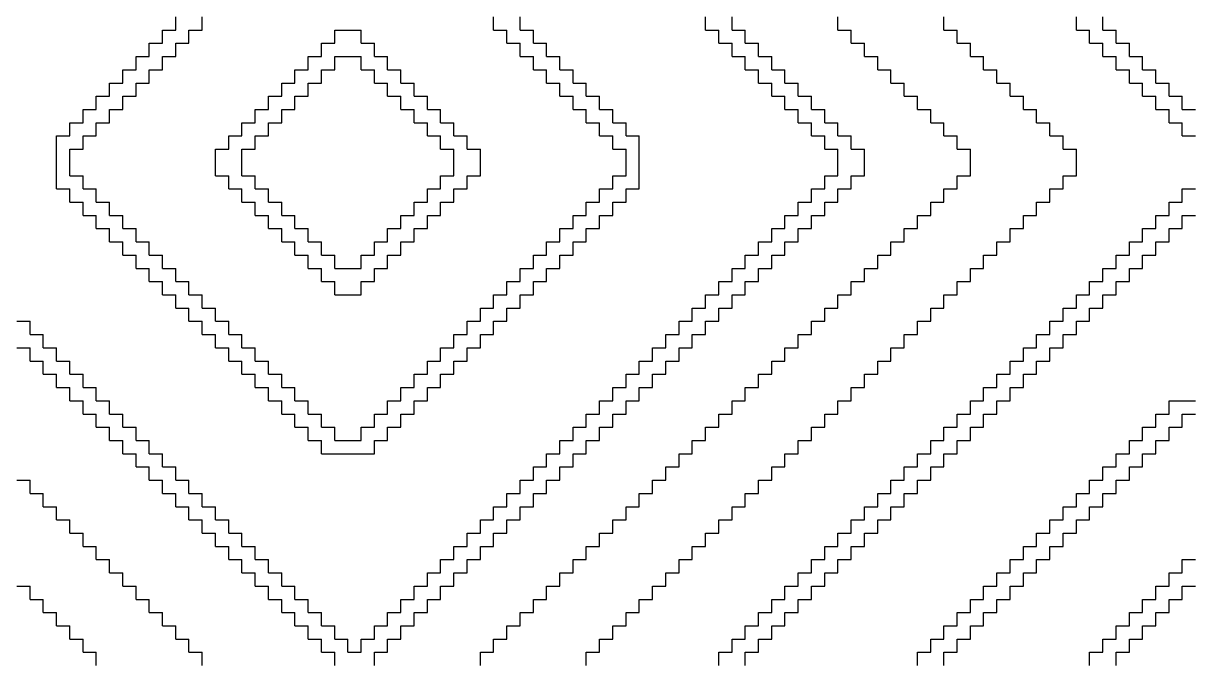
# Model space of a CAD drawing. Header units: metres. Extents: x 0 to 1800, y 0 to 1800.
# Drawn here: x 915 to 1800, y 0 to 485 of the extents above; entities that cross this region are included whole.
import ezdxf

# ---------------------------------------------------------------- set-up
doc = ezdxf.new("R2010")
doc.units = ezdxf.units.M

msp = doc.modelspace()

# ---------------------------------------------------------------- linework, layer by layer
for p, q in [((1030, 480), (1030, 490)), ((1050, 480), (1050, 490)), ((1270, 480), (1270, 490)), ((1290, 480), (1290, 490)), ((1430, 480), (1430, 490)), ((1450, 480), (1450, 490)), ((1530, 480), (1530, 490)), ((1610, 480), (1610, 490)), ((1710, 480), (1710, 490)), ((1730, 480), (1730, 490)), ((1020, 470), (1020, 480)), ((1020, 480), (1030, 480)), ((1040, 470), (1040, 480)), ((1040, 480), (1050, 480)), ((1150, 470), (1150, 480)), ((1150, 480), (1160, 480)), ((1160, 480), (1170, 480)), ((1170, 470), (1170, 480)), ((1270, 480), (1280, 480)), ((1280, 470), (1280, 480)), ((1290, 480), (1300, 480)), ((1300, 470), (1300, 480)), ((1430, 480), (1440, 480)), ((1440, 470), (1440, 480)), ((1450, 480), (1460, 480)), ((1460, 470), (1460, 480)), ((1530, 480), (1540, 480)), ((1540, 470), (1540, 480)), ((1610, 480), (1620, 480)), ((1620, 470), (1620, 480)), ((1710, 480), (1720, 480)), ((1720, 470), (1720, 480)), ((1730, 480), (1740, 480)), ((1740, 470), (1740, 480)), ((1010, 460), (1010, 470)), ((1010, 470), (1020, 470)), ((1030, 460), (1030, 470)), ((1030, 470), (1040, 470)), ((1140, 460), (1140, 470)), ((1140, 470), (1150, 470)), ((1170, 470), (1180, 470)), ((1180, 460), (1180, 470)), ((1280, 470), (1290, 470)), ((1290, 460), (1290, 470)), ((1300, 470), (1310, 470)), ((1310, 460), (1310, 470)), ((1440, 470), (1450, 470)), ((1450, 460), (1450, 470)), ((1460, 470), (1470, 470)), ((1470, 460), (1470, 470)), ((1540, 470), (1550, 470)), ((1550, 460), (1550, 470)), ((1620, 470), (1630, 470)), ((1630, 460), (1630, 470)), ((1720, 470), (1730, 470)), ((1730, 460), (1730, 470)), ((1740, 470), (1750, 470)), ((1750, 460), (1750, 470)), ((1000, 450), (1000, 460)), ((1000, 460), (1010, 460)), ((1020, 450), (1020, 460)), ((1020, 460), (1030, 460)), ((1130, 450), (1130, 460)), ((1130, 460), (1140, 460)), ((1150, 450), (1150, 460)), ((1150, 460), (1160, 460)), ((1160, 460), (1170, 460)), ((1170, 450), (1170, 460)), ((1180, 460), (1190, 460)), ((1190, 450), (1190, 460)), ((1290, 460), (1300, 460)), ((1300, 450), (1300, 460)), ((1310, 460), (1320, 460)), ((1320, 450), (1320, 460)), ((1450, 460), (1460, 460)), ((1460, 450), (1460, 460)), ((1470, 460), (1480, 460)), ((1480, 450), (1480, 460)), ((1550, 460), (1560, 460)), ((1560, 450), (1560, 460)), ((1630, 460), (1640, 460)), ((1640, 450), (1640, 460)), ((1730, 460), (1740, 460)), ((1740, 450), (1740, 460)), ((1750, 460), (1760, 460)), ((1760, 450), (1760, 460)), ((990, 440), (990, 450)), ((990, 450), (1000, 450)), ((1010, 440), (1010, 450)), ((1010, 450), (1020, 450)), ((1120, 440), (1120, 450)), ((1120, 450), (1130, 450)), ((1140, 440), (1140, 450)), ((1140, 450), (1150, 450)), ((1170, 450), (1180, 450)), ((1180, 440), (1180, 450)), ((1190, 450), (1200, 450)), ((1200, 440), (1200, 450)), ((1300, 450), (1310, 450)), ((1310, 440), (1310, 450)), ((1320, 450), (1330, 450)), ((1330, 440), (1330, 450)), ((1460, 450), (1470, 450)), ((1470, 440), (1470, 450)), ((1480, 450), (1490, 450)), ((1490, 440), (1490, 450)), ((1560, 450), (1570, 450)), ((1570, 440), (1570, 450)), ((1640, 450), (1650, 450)), ((1650, 440), (1650, 450)), ((1740, 450), (1750, 450)), ((1750, 440), (1750, 450)), ((1760, 450), (1770, 450)), ((1770, 440), (1770, 450)), ((980, 430), (980, 440)), ((980, 440), (990, 440)), ((1000, 430), (1000, 440)), ((1000, 440), (1010, 440)), ((1110, 430), (1110, 440)), ((1110, 440), (1120, 440)), ((1130, 430), (1130, 440)), ((1130, 440), (1140, 440)), ((1180, 440), (1190, 440)), ((1190, 430), (1190, 440)), ((1200, 440), (1210, 440)), ((1210, 430), (1210, 440)), ((1310, 440), (1320, 440)), ((1320, 430), (1320, 440)), ((1330, 440), (1340, 440)), ((1340, 430), (1340, 440)), ((1470, 440), (1480, 440)), ((1480, 430), (1480, 440)), ((1490, 440), (1500, 440)), ((1500, 430), (1500, 440)), ((1570, 440), (1580, 440)), ((1580, 430), (1580, 440)), ((1650, 440), (1660, 440)), ((1660, 430), (1660, 440)), ((1750, 440), (1760, 440)), ((1760, 430), (1760, 440)), ((1770, 440), (1780, 440)), ((1780, 430), (1780, 440)), ((970, 420), (970, 430)), ((970, 430), (980, 430)), ((990, 420), (990, 430)), ((990, 430), (1000, 430)), ((1100, 420), (1100, 430)), ((1100, 430), (1110, 430)), ((1120, 420), (1120, 430)), ((1120, 430), (1130, 430)), ((1190, 430), (1200, 430)), ((1200, 420), (1200, 430)), ((1210, 430), (1220, 430)), ((1220, 420), (1220, 430)), ((1320, 430), (1330, 430)), ((1330, 420), (1330, 430)), ((1340, 430), (1350, 430)), ((1350, 420), (1350, 430)), ((1480, 430), (1490, 430)), ((1490, 420), (1490, 430)), ((1500, 430), (1510, 430)), ((1510, 420), (1510, 430)), ((1580, 430), (1590, 430)), ((1590, 420), (1590, 430)), ((1660, 430), (1670, 430)), ((1670, 420), (1670, 430)), ((1760, 430), (1770, 430)), ((1770, 420), (1770, 430)), ((1780, 430), (1790, 430)), ((1790, 420), (1790, 430)), ((960, 410), (960, 420)), ((960, 420), (970, 420)), ((980, 410), (980, 420)), ((980, 420), (990, 420)), ((1090, 410), (1090, 420)), ((1090, 420), (1100, 420)), ((1110, 410), (1110, 420)), ((1110, 420), (1120, 420)), ((1200, 420), (1210, 420)), ((1210, 410), (1210, 420)), ((1220, 420), (1230, 420)), ((1230, 410), (1230, 420)), ((1330, 420), (1340, 420)), ((1340, 410), (1340, 420)), ((1350, 420), (1360, 420)), ((1360, 410), (1360, 420)), ((1490, 420), (1500, 420)), ((1500, 410), (1500, 420)), ((1510, 420), (1520, 420)), ((1520, 410), (1520, 420)), ((1590, 420), (1600, 420)), ((1600, 410), (1600, 420)), ((1670, 420), (1680, 420)), ((1680, 410), (1680, 420)), ((1770, 420), (1780, 420)), ((1780, 410), (1780, 420)), ((1790, 420), (1800, 420)), ((950, 400), (950, 410)), ((950, 410), (960, 410)), ((970, 400), (970, 410)), ((970, 410), (980, 410)), ((1080, 400), (1080, 410)), ((1080, 410), (1090, 410)), ((1100, 400), (1100, 410)), ((1100, 410), (1110, 410)), ((1210, 410), (1220, 410)), ((1220, 400), (1220, 410)), ((1230, 410), (1240, 410)), ((1240, 400), (1240, 410)), ((1340, 410), (1350, 410)), ((1350, 400), (1350, 410)), ((1360, 410), (1370, 410)), ((1370, 400), (1370, 410)), ((1500, 410), (1510, 410)), ((1510, 400), (1510, 410)), ((1520, 410), (1530, 410)), ((1530, 400), (1530, 410)), ((1600, 410), (1610, 410)), ((1610, 400), (1610, 410)), ((1680, 410), (1690, 410)), ((1690, 400), (1690, 410)), ((1780, 410), (1790, 410)), ((1790, 400), (1790, 410)), ((940, 390), (940, 400)), ((940, 400), (950, 400)), ((960, 390), (960, 400)), ((960, 400), (970, 400)), ((1070, 390), (1070, 400)), ((1070, 400), (1080, 400)), ((1090, 390), (1090, 400)), ((1090, 400), (1100, 400)), ((1220, 400), (1230, 400)), ((1230, 390), (1230, 400)), ((1240, 400), (1250, 400)), ((1250, 390), (1250, 400)), ((1350, 400), (1360, 400)), ((1360, 390), (1360, 400)), ((1370, 400), (1380, 400)), ((1380, 390), (1380, 400)), ((1510, 400), (1520, 400)), ((1520, 390), (1520, 400)), ((1530, 400), (1540, 400)), ((1540, 390), (1540, 400)), ((1610, 400), (1620, 400)), ((1620, 390), (1620, 400)), ((1690, 400), (1700, 400)), ((1700, 390), (1700, 400)), ((1790, 400), (1800, 400)), ((940, 380), (940, 390)), ((950, 380), (950, 390)), ((950, 390), (960, 390)), ((1060, 380), (1060, 390)), ((1060, 390), (1070, 390)), ((1080, 380), (1080, 390)), ((1080, 390), (1090, 390)), ((1230, 390), (1240, 390)), ((1240, 380), (1240, 390)), ((1250, 390), (1260, 390)), ((1260, 380), (1260, 390)), ((1360, 390), (1370, 390)), ((1370, 380), (1370, 390)), ((1380, 380), (1380, 390)), ((1520, 390), (1530, 390)), ((1530, 380), (1530, 390)), ((1540, 390), (1550, 390)), ((1550, 380), (1550, 390)), ((1620, 390), (1630, 390)), ((1630, 380), (1630, 390)), ((1700, 390), (1710, 390)), ((1710, 380), (1710, 390)), ((940, 370), (940, 380)), ((950, 370), (950, 380)), ((1060, 370), (1060, 380)), ((1080, 370), (1080, 380)), ((1240, 370), (1240, 380)), ((1260, 370), (1260, 380)), ((1370, 370), (1370, 380)), ((1380, 370), (1380, 380)), ((1530, 370), (1530, 380)), ((1550, 370), (1550, 380)), ((1630, 370), (1630, 380)), ((1710, 370), (1710, 380)), ((940, 360), (940, 370)), ((950, 370), (960, 370)), ((960, 360), (960, 370)), ((1060, 370), (1070, 370)), ((1070, 360), (1070, 370)), ((1080, 370), (1090, 370)), ((1090, 360), (1090, 370)), ((1230, 360), (1230, 370)), ((1230, 370), (1240, 370)), ((1250, 360), (1250, 370)), ((1250, 370), (1260, 370)), ((1360, 360), (1360, 370)), ((1360, 370), (1370, 370)), ((1380, 360), (1380, 370)), ((1520, 360), (1520, 370)), ((1520, 370), (1530, 370)), ((1540, 360), (1540, 370)), ((1540, 370), (1550, 370)), ((1620, 360), (1620, 370)), ((1620, 370), (1630, 370)), ((1700, 360), (1700, 370)), ((1700, 370), (1710, 370)), ((940, 360), (950, 360)), ((950, 350), (950, 360)), ((960, 360), (970, 360)), ((970, 350), (970, 360)), ((1070, 360), (1080, 360)), ((1080, 350), (1080, 360)), ((1090, 360), (1100, 360)), ((1100, 350), (1100, 360)), ((1220, 350), (1220, 360)), ((1220, 360), (1230, 360)), ((1240, 350), (1240, 360)), ((1240, 360), (1250, 360)), ((1350, 350), (1350, 360)), ((1350, 360), (1360, 360)), ((1370, 350), (1370, 360)), ((1370, 360), (1380, 360)), ((1510, 350), (1510, 360)), ((1510, 360), (1520, 360)), ((1530, 350), (1530, 360)), ((1530, 360), (1540, 360)), ((1610, 350), (1610, 360)), ((1610, 360), (1620, 360)), ((1690, 350), (1690, 360)), ((1690, 360), (1700, 360)), ((1790, 350), (1790, 360)), ((1790, 360), (1800, 360)), ((950, 350), (960, 350)), ((960, 340), (960, 350)), ((970, 350), (980, 350)), ((980, 340), (980, 350)), ((1080, 350), (1090, 350)), ((1090, 340), (1090, 350)), ((1100, 350), (1110, 350)), ((1110, 340), (1110, 350)), ((1210, 340), (1210, 350)), ((1210, 350), (1220, 350)), ((1230, 340), (1230, 350)), ((1230, 350), (1240, 350)), ((1340, 340), (1340, 350)), ((1340, 350), (1350, 350)), ((1360, 340), (1360, 350)), ((1360, 350), (1370, 350)), ((1500, 340), (1500, 350)), ((1500, 350), (1510, 350)), ((1520, 340), (1520, 350)), ((1520, 350), (1530, 350)), ((1600, 340), (1600, 350)), ((1600, 350), (1610, 350)), ((1680, 340), (1680, 350)), ((1680, 350), (1690, 350)), ((1780, 340), (1780, 350)), ((1780, 350), (1790, 350)), ((960, 340), (970, 340)), ((970, 330), (970, 340)), ((980, 340), (990, 340)), ((990, 330), (990, 340)), ((1090, 340), (1100, 340)), ((1100, 330), (1100, 340)), ((1110, 340), (1120, 340)), ((1120, 330), (1120, 340)), ((1200, 330), (1200, 340)), ((1200, 340), (1210, 340)), ((1220, 330), (1220, 340)), ((1220, 340), (1230, 340)), ((1330, 330), (1330, 340)), ((1330, 340), (1340, 340)), ((1350, 330), (1350, 340)), ((1350, 340), (1360, 340)), ((1490, 330), (1490, 340)), ((1490, 340), (1500, 340)), ((1510, 330), (1510, 340)), ((1510, 340), (1520, 340)), ((1590, 330), (1590, 340)), ((1590, 340), (1600, 340)), ((1670, 330), (1670, 340)), ((1670, 340), (1680, 340)), ((1770, 330), (1770, 340)), ((1770, 340), (1780, 340)), ((1790, 330), (1790, 340)), ((1790, 340), (1800, 340)), ((970, 330), (980, 330)), ((980, 320), (980, 330)), ((990, 330), (1000, 330)), ((1000, 320), (1000, 330)), ((1100, 330), (1110, 330)), ((1110, 320), (1110, 330)), ((1120, 330), (1130, 330)), ((1130, 320), (1130, 330)), ((1190, 320), (1190, 330)), ((1190, 330), (1200, 330)), ((1210, 320), (1210, 330)), ((1210, 330), (1220, 330)), ((1320, 320), (1320, 330)), ((1320, 330), (1330, 330)), ((1340, 320), (1340, 330)), ((1340, 330), (1350, 330)), ((1480, 320), (1480, 330)), ((1480, 330), (1490, 330)), ((1500, 320), (1500, 330)), ((1500, 330), (1510, 330)), ((1580, 320), (1580, 330)), ((1580, 330), (1590, 330)), ((1660, 320), (1660, 330)), ((1660, 330), (1670, 330)), ((1760, 320), (1760, 330)), ((1760, 330), (1770, 330)), ((1780, 320), (1780, 330)), ((1780, 330), (1790, 330)), ((980, 320), (990, 320)), ((990, 310), (990, 320)), ((1000, 320), (1010, 320)), ((1010, 310), (1010, 320)), ((1110, 320), (1120, 320)), ((1120, 310), (1120, 320)), ((1130, 320), (1140, 320)), ((1140, 310), (1140, 320)), ((1180, 310), (1180, 320)), ((1180, 320), (1190, 320)), ((1200, 310), (1200, 320)), ((1200, 320), (1210, 320)), ((1310, 310), (1310, 320)), ((1310, 320), (1320, 320)), ((1330, 310), (1330, 320)), ((1330, 320), (1340, 320)), ((1470, 310), (1470, 320)), ((1470, 320), (1480, 320)), ((1490, 310), (1490, 320)), ((1490, 320), (1500, 320)), ((1570, 310), (1570, 320)), ((1570, 320), (1580, 320)), ((1650, 310), (1650, 320)), ((1650, 320), (1660, 320)), ((1750, 310), (1750, 320)), ((1750, 320), (1760, 320)), ((1770, 310), (1770, 320)), ((1770, 320), (1780, 320)), ((990, 310), (1000, 310)), ((1000, 300), (1000, 310)), ((1010, 310), (1020, 310)), ((1020, 300), (1020, 310)), ((1120, 310), (1130, 310)), ((1130, 300), (1130, 310)), ((1140, 310), (1150, 310)), ((1150, 300), (1150, 310)), ((1170, 300), (1170, 310)), ((1170, 310), (1180, 310)), ((1190, 300), (1190, 310)), ((1190, 310), (1200, 310)), ((1300, 300), (1300, 310)), ((1300, 310), (1310, 310)), ((1320, 300), (1320, 310)), ((1320, 310), (1330, 310)), ((1460, 300), (1460, 310)), ((1460, 310), (1470, 310)), ((1480, 300), (1480, 310)), ((1480, 310), (1490, 310)), ((1560, 300), (1560, 310)), ((1560, 310), (1570, 310)), ((1640, 300), (1640, 310)), ((1640, 310), (1650, 310)), ((1740, 300), (1740, 310)), ((1740, 310), (1750, 310)), ((1760, 300), (1760, 310)), ((1760, 310), (1770, 310)), ((1000, 300), (1010, 300)), ((1010, 290), (1010, 300)), ((1020, 300), (1030, 300)), ((1030, 290), (1030, 300)), ((1130, 300), (1140, 300)), ((1140, 290), (1140, 300)), ((1150, 300), (1160, 300)), ((1160, 300), (1170, 300)), ((1180, 290), (1180, 300)), ((1180, 300), (1190, 300)), ((1290, 290), (1290, 300)), ((1290, 300), (1300, 300)), ((1310, 290), (1310, 300)), ((1310, 300), (1320, 300)), ((1450, 290), (1450, 300)), ((1450, 300), (1460, 300)), ((1470, 290), (1470, 300)), ((1470, 300), (1480, 300)), ((1550, 290), (1550, 300)), ((1550, 300), (1560, 300)), ((1630, 290), (1630, 300)), ((1630, 300), (1640, 300)), ((1730, 290), (1730, 300)), ((1730, 300), (1740, 300)), ((1750, 290), (1750, 300)), ((1750, 300), (1760, 300)), ((1010, 290), (1020, 290)), ((1020, 280), (1020, 290)), ((1030, 290), (1040, 290)), ((1040, 280), (1040, 290)), ((1140, 290), (1150, 290)), ((1150, 280), (1150, 290)), ((1170, 280), (1170, 290)), ((1170, 290), (1180, 290)), ((1280, 280), (1280, 290)), ((1280, 290), (1290, 290)), ((1300, 280), (1300, 290)), ((1300, 290), (1310, 290)), ((1440, 280), (1440, 290)), ((1440, 290), (1450, 290)), ((1460, 280), (1460, 290)), ((1460, 290), (1470, 290)), ((1540, 280), (1540, 290)), ((1540, 290), (1550, 290)), ((1620, 280), (1620, 290)), ((1620, 290), (1630, 290)), ((1720, 280), (1720, 290)), ((1720, 290), (1730, 290)), ((1740, 280), (1740, 290)), ((1740, 290), (1750, 290)), ((1020, 280), (1030, 280)), ((1030, 270), (1030, 280)), ((1040, 280), (1050, 280)), ((1050, 270), (1050, 280)), ((1150, 280), (1160, 280)), ((1160, 280), (1170, 280)), ((1270, 270), (1270, 280)), ((1270, 280), (1280, 280)), ((1290, 270), (1290, 280)), ((1290, 280), (1300, 280)), ((1430, 270), (1430, 280)), ((1430, 280), (1440, 280)), ((1450, 270), (1450, 280)), ((1450, 280), (1460, 280)), ((1530, 270), (1530, 280)), ((1530, 280), (1540, 280)), ((1610, 270), (1610, 280)), ((1610, 280), (1620, 280)), ((1710, 270), (1710, 280)), ((1710, 280), (1720, 280)), ((1730, 270), (1730, 280)), ((1730, 280), (1740, 280)), ((1030, 270), (1040, 270)), ((1040, 260), (1040, 270)), ((1050, 270), (1060, 270)), ((1060, 260), (1060, 270)), ((1260, 260), (1260, 270)), ((1260, 270), (1270, 270)), ((1280, 260), (1280, 270)), ((1280, 270), (1290, 270)), ((1420, 260), (1420, 270)), ((1420, 270), (1430, 270)), ((1440, 260), (1440, 270)), ((1440, 270), (1450, 270)), ((1520, 260), (1520, 270)), ((1520, 270), (1530, 270)), ((1600, 260), (1600, 270)), ((1600, 270), (1610, 270)), ((1700, 260), (1700, 270)), ((1700, 270), (1710, 270)), ((1720, 260), (1720, 270)), ((1720, 270), (1730, 270)), ((910, 260), (920, 260)), ((920, 250), (920, 260)), ((1040, 260), (1050, 260)), ((1050, 250), (1050, 260)), ((1060, 260), (1070, 260)), ((1070, 250), (1070, 260)), ((1250, 250), (1250, 260)), ((1250, 260), (1260, 260)), ((1270, 250), (1270, 260)), ((1270, 260), (1280, 260)), ((1410, 250), (1410, 260)), ((1410, 260), (1420, 260)), ((1430, 250), (1430, 260)), ((1430, 260), (1440, 260)), ((1510, 250), (1510, 260)), ((1510, 260), (1520, 260)), ((1590, 250), (1590, 260)), ((1590, 260), (1600, 260)), ((1690, 250), (1690, 260)), ((1690, 260), (1700, 260)), ((1710, 250), (1710, 260)), ((1710, 260), (1720, 260)), ((920, 250), (930, 250)), ((930, 240), (930, 250)), ((1050, 250), (1060, 250)), ((1060, 240), (1060, 250)), ((1070, 250), (1080, 250)), ((1080, 240), (1080, 250)), ((1240, 240), (1240, 250)), ((1240, 250), (1250, 250)), ((1260, 240), (1260, 250)), ((1260, 250), (1270, 250)), ((1400, 240), (1400, 250)), ((1400, 250), (1410, 250)), ((1420, 240), (1420, 250)), ((1420, 250), (1430, 250)), ((1500, 240), (1500, 250)), ((1500, 250), (1510, 250)), ((1580, 240), (1580, 250)), ((1580, 250), (1590, 250)), ((1680, 240), (1680, 250)), ((1680, 250), (1690, 250)), ((1700, 240), (1700, 250)), ((1700, 250), (1710, 250)), ((910, 240), (920, 240)), ((920, 230), (920, 240)), ((930, 240), (940, 240)), ((940, 230), (940, 240)), ((1060, 240), (1070, 240)), ((1070, 230), (1070, 240)), ((1080, 240), (1090, 240)), ((1090, 230), (1090, 240)), ((1230, 230), (1230, 240)), ((1230, 240), (1240, 240)), ((1250, 230), (1250, 240)), ((1250, 240), (1260, 240)), ((1390, 230), (1390, 240)), ((1390, 240), (1400, 240)), ((1410, 230), (1410, 240)), ((1410, 240), (1420, 240)), ((1490, 230), (1490, 240)), ((1490, 240), (1500, 240)), ((1570, 230), (1570, 240)), ((1570, 240), (1580, 240)), ((1670, 230), (1670, 240)), ((1670, 240), (1680, 240)), ((1690, 230), (1690, 240)), ((1690, 240), (1700, 240)), ((920, 230), (930, 230)), ((930, 220), (930, 230)), ((940, 230), (950, 230)), ((950, 220), (950, 230)), ((1070, 230), (1080, 230)), ((1080, 220), (1080, 230)), ((1090, 230), (1100, 230)), ((1100, 220), (1100, 230)), ((1220, 220), (1220, 230)), ((1220, 230), (1230, 230)), ((1240, 220), (1240, 230)), ((1240, 230), (1250, 230)), ((1380, 220), (1380, 230)), ((1380, 230), (1390, 230)), ((1400, 220), (1400, 230)), ((1400, 230), (1410, 230)), ((1480, 220), (1480, 230)), ((1480, 230), (1490, 230)), ((1560, 220), (1560, 230)), ((1560, 230), (1570, 230)), ((1660, 220), (1660, 230)), ((1660, 230), (1670, 230)), ((1680, 220), (1680, 230)), ((1680, 230), (1690, 230)), ((930, 220), (940, 220)), ((940, 210), (940, 220)), ((950, 220), (960, 220)), ((960, 210), (960, 220)), ((1080, 220), (1090, 220)), ((1090, 210), (1090, 220)), ((1100, 220), (1110, 220)), ((1110, 210), (1110, 220)), ((1210, 210), (1210, 220)), ((1210, 220), (1220, 220)), ((1230, 210), (1230, 220)), ((1230, 220), (1240, 220)), ((1370, 210), (1370, 220)), ((1370, 220), (1380, 220)), ((1390, 210), (1390, 220)), ((1390, 220), (1400, 220)), ((1470, 210), (1470, 220)), ((1470, 220), (1480, 220)), ((1550, 210), (1550, 220)), ((1550, 220), (1560, 220)), ((1650, 210), (1650, 220)), ((1650, 220), (1660, 220)), ((1670, 210), (1670, 220)), ((1670, 220), (1680, 220)), ((940, 210), (950, 210)), ((950, 200), (950, 210)), ((960, 210), (970, 210)), ((970, 200), (970, 210)), ((1090, 210), (1100, 210)), ((1100, 200), (1100, 210)), ((1110, 210), (1120, 210)), ((1120, 200), (1120, 210)), ((1200, 200), (1200, 210)), ((1200, 210), (1210, 210)), ((1220, 200), (1220, 210)), ((1220, 210), (1230, 210)), ((1360, 200), (1360, 210)), ((1360, 210), (1370, 210)), ((1380, 200), (1380, 210)), ((1380, 210), (1390, 210)), ((1460, 200), (1460, 210)), ((1460, 210), (1470, 210)), ((1540, 200), (1540, 210)), ((1540, 210), (1550, 210)), ((1640, 200), (1640, 210)), ((1640, 210), (1650, 210)), ((1660, 200), (1660, 210)), ((1660, 210), (1670, 210)), ((950, 200), (960, 200)), ((960, 190), (960, 200)), ((970, 200), (980, 200)), ((980, 190), (980, 200)), ((1100, 200), (1110, 200)), ((1110, 190), (1110, 200)), ((1120, 200), (1130, 200)), ((1130, 190), (1130, 200)), ((1190, 190), (1190, 200)), ((1190, 200), (1200, 200)), ((1210, 190), (1210, 200)), ((1210, 200), (1220, 200)), ((1350, 190), (1350, 200)), ((1350, 200), (1360, 200)), ((1370, 190), (1370, 200)), ((1370, 200), (1380, 200)), ((1450, 190), (1450, 200)), ((1450, 200), (1460, 200)), ((1530, 190), (1530, 200)), ((1530, 200), (1540, 200)), ((1630, 190), (1630, 200)), ((1630, 200), (1640, 200)), ((1650, 190), (1650, 200)), ((1650, 200), (1660, 200)), ((1780, 190), (1780, 200)), ((1780, 200), (1790, 200)), ((1790, 200), (1800, 200)), ((960, 190), (970, 190)), ((970, 180), (970, 190)), ((980, 190), (990, 190)), ((990, 180), (990, 190)), ((1110, 190), (1120, 190)), ((1120, 180), (1120, 190)), ((1130, 190), (1140, 190)), ((1140, 180), (1140, 190)), ((1180, 180), (1180, 190)), ((1180, 190), (1190, 190)), ((1200, 180), (1200, 190)), ((1200, 190), (1210, 190)), ((1340, 180), (1340, 190)), ((1340, 190), (1350, 190)), ((1360, 180), (1360, 190)), ((1360, 190), (1370, 190)), ((1440, 180), (1440, 190)), ((1440, 190), (1450, 190)), ((1520, 180), (1520, 190)), ((1520, 190), (1530, 190)), ((1620, 180), (1620, 190)), ((1620, 190), (1630, 190)), ((1640, 180), (1640, 190)), ((1640, 190), (1650, 190)), ((1770, 180), (1770, 190)), ((1770, 190), (1780, 190)), ((1790, 180), (1790, 190)), ((1790, 190), (1800, 190)), ((970, 180), (980, 180)), ((980, 170), (980, 180)), ((990, 180), (1000, 180)), ((1000, 170), (1000, 180)), ((1120, 180), (1130, 180)), ((1130, 170), (1130, 180)), ((1140, 180), (1150, 180)), ((1150, 170), (1150, 180)), ((1170, 170), (1170, 180)), ((1170, 180), (1180, 180)), ((1190, 170), (1190, 180)), ((1190, 180), (1200, 180)), ((1330, 170), (1330, 180)), ((1330, 180), (1340, 180)), ((1350, 170), (1350, 180)), ((1350, 180), (1360, 180)), ((1430, 170), (1430, 180)), ((1430, 180), (1440, 180)), ((1510, 170), (1510, 180)), ((1510, 180), (1520, 180)), ((1610, 170), (1610, 180)), ((1610, 180), (1620, 180)), ((1630, 170), (1630, 180)), ((1630, 180), (1640, 180)), ((1760, 170), (1760, 180)), ((1760, 180), (1770, 180)), ((1780, 170), (1780, 180)), ((1780, 180), (1790, 180)), ((980, 170), (990, 170)), ((990, 160), (990, 170)), ((1000, 170), (1010, 170)), ((1010, 160), (1010, 170)), ((1130, 170), (1140, 170)), ((1140, 160), (1140, 170)), ((1150, 170), (1160, 170)), ((1160, 170), (1170, 170)), ((1180, 160), (1180, 170)), ((1180, 170), (1190, 170)), ((1320, 160), (1320, 170)), ((1320, 170), (1330, 170)), ((1340, 160), (1340, 170)), ((1340, 170), (1350, 170)), ((1420, 160), (1420, 170)), ((1420, 170), (1430, 170)), ((1500, 160), (1500, 170)), ((1500, 170), (1510, 170)), ((1600, 160), (1600, 170)), ((1600, 170), (1610, 170)), ((1620, 160), (1620, 170)), ((1620, 170), (1630, 170)), ((1750, 160), (1750, 170)), ((1750, 170), (1760, 170)), ((1770, 160), (1770, 170)), ((1770, 170), (1780, 170)), ((990, 160), (1000, 160)), ((1000, 150), (1000, 160)), ((1010, 160), (1020, 160)), ((1020, 150), (1020, 160)), ((1140, 160), (1150, 160)), ((1150, 160), (1160, 160)), ((1160, 160), (1170, 160)), ((1170, 160), (1180, 160)), ((1310, 150), (1310, 160)), ((1310, 160), (1320, 160)), ((1330, 150), (1330, 160)), ((1330, 160), (1340, 160)), ((1410, 150), (1410, 160)), ((1410, 160), (1420, 160)), ((1490, 150), (1490, 160)), ((1490, 160), (1500, 160)), ((1590, 150), (1590, 160)), ((1590, 160), (1600, 160)), ((1610, 150), (1610, 160)), ((1610, 160), (1620, 160)), ((1740, 150), (1740, 160)), ((1740, 160), (1750, 160)), ((1760, 150), (1760, 160)), ((1760, 160), (1770, 160)), ((1000, 150), (1010, 150)), ((1010, 140), (1010, 150)), ((1020, 150), (1030, 150)), ((1030, 140), (1030, 150)), ((1300, 140), (1300, 150)), ((1300, 150), (1310, 150)), ((1320, 140), (1320, 150)), ((1320, 150), (1330, 150)), ((1400, 140), (1400, 150)), ((1400, 150), (1410, 150)), ((1480, 140), (1480, 150)), ((1480, 150), (1490, 150)), ((1580, 140), (1580, 150)), ((1580, 150), (1590, 150)), ((1600, 140), (1600, 150)), ((1600, 150), (1610, 150)), ((1730, 140), (1730, 150)), ((1730, 150), (1740, 150)), ((1750, 140), (1750, 150)), ((1750, 150), (1760, 150)), ((910, 140), (920, 140)), ((920, 130), (920, 140)), ((1010, 140), (1020, 140)), ((1020, 130), (1020, 140)), ((1030, 140), (1040, 140)), ((1040, 130), (1040, 140)), ((1290, 130), (1290, 140)), ((1290, 140), (1300, 140)), ((1310, 130), (1310, 140)), ((1310, 140), (1320, 140)), ((1390, 130), (1390, 140)), ((1390, 140), (1400, 140)), ((1470, 130), (1470, 140)), ((1470, 140), (1480, 140)), ((1570, 130), (1570, 140)), ((1570, 140), (1580, 140)), ((1590, 130), (1590, 140)), ((1590, 140), (1600, 140)), ((1720, 130), (1720, 140)), ((1720, 140), (1730, 140)), ((1740, 130), (1740, 140)), ((1740, 140), (1750, 140)), ((920, 130), (930, 130)), ((930, 120), (930, 130)), ((1020, 130), (1030, 130)), ((1030, 120), (1030, 130)), ((1040, 130), (1050, 130)), ((1050, 120), (1050, 130)), ((1280, 120), (1280, 130)), ((1280, 130), (1290, 130)), ((1300, 120), (1300, 130)), ((1300, 130), (1310, 130)), ((1380, 120), (1380, 130)), ((1380, 130), (1390, 130)), ((1460, 120), (1460, 130)), ((1460, 130), (1470, 130)), ((1560, 120), (1560, 130)), ((1560, 130), (1570, 130)), ((1580, 120), (1580, 130)), ((1580, 130), (1590, 130)), ((1710, 120), (1710, 130)), ((1710, 130), (1720, 130)), ((1730, 120), (1730, 130)), ((1730, 130), (1740, 130)), ((930, 120), (940, 120)), ((940, 110), (940, 120)), ((1030, 120), (1040, 120)), ((1040, 110), (1040, 120)), ((1050, 120), (1060, 120)), ((1060, 110), (1060, 120)), ((1270, 110), (1270, 120)), ((1270, 120), (1280, 120)), ((1290, 110), (1290, 120)), ((1290, 120), (1300, 120)), ((1370, 110), (1370, 120)), ((1370, 120), (1380, 120)), ((1450, 110), (1450, 120)), ((1450, 120), (1460, 120)), ((1550, 110), (1550, 120)), ((1550, 120), (1560, 120)), ((1570, 110), (1570, 120)), ((1570, 120), (1580, 120)), ((1700, 110), (1700, 120)), ((1700, 120), (1710, 120)), ((1720, 110), (1720, 120)), ((1720, 120), (1730, 120)), ((940, 110), (950, 110)), ((950, 100), (950, 110)), ((1040, 110), (1050, 110)), ((1050, 100), (1050, 110)), ((1060, 110), (1070, 110)), ((1070, 100), (1070, 110)), ((1260, 100), (1260, 110)), ((1260, 110), (1270, 110)), ((1280, 100), (1280, 110)), ((1280, 110), (1290, 110)), ((1360, 100), (1360, 110)), ((1360, 110), (1370, 110)), ((1440, 100), (1440, 110)), ((1440, 110), (1450, 110)), ((1540, 100), (1540, 110)), ((1540, 110), (1550, 110)), ((1560, 100), (1560, 110)), ((1560, 110), (1570, 110)), ((1690, 100), (1690, 110)), ((1690, 110), (1700, 110)), ((1710, 100), (1710, 110)), ((1710, 110), (1720, 110)), ((950, 100), (960, 100)), ((960, 90), (960, 100)), ((1050, 100), (1060, 100)), ((1060, 90), (1060, 100)), ((1070, 100), (1080, 100)), ((1080, 90), (1080, 100)), ((1250, 90), (1250, 100)), ((1250, 100), (1260, 100)), ((1270, 90), (1270, 100)), ((1270, 100), (1280, 100)), ((1350, 90), (1350, 100)), ((1350, 100), (1360, 100)), ((1430, 90), (1430, 100)), ((1430, 100), (1440, 100)), ((1530, 90), (1530, 100)), ((1530, 100), (1540, 100)), ((1550, 90), (1550, 100)), ((1550, 100), (1560, 100)), ((1680, 90), (1680, 100)), ((1680, 100), (1690, 100)), ((1700, 90), (1700, 100)), ((1700, 100), (1710, 100)), ((960, 90), (970, 90)), ((970, 80), (970, 90)), ((1060, 90), (1070, 90)), ((1070, 80), (1070, 90)), ((1080, 90), (1090, 90)), ((1090, 80), (1090, 90)), ((1240, 80), (1240, 90)), ((1240, 90), (1250, 90)), ((1260, 80), (1260, 90)), ((1260, 90), (1270, 90)), ((1340, 80), (1340, 90)), ((1340, 90), (1350, 90)), ((1420, 80), (1420, 90)), ((1420, 90), (1430, 90)), ((1520, 80), (1520, 90)), ((1520, 90), (1530, 90)), ((1540, 80), (1540, 90)), ((1540, 90), (1550, 90)), ((1670, 80), (1670, 90)), ((1670, 90), (1680, 90)), ((1690, 80), (1690, 90)), ((1690, 90), (1700, 90)), ((970, 80), (980, 80)), ((980, 70), (980, 80)), ((1070, 80), (1080, 80)), ((1080, 70), (1080, 80)), ((1090, 80), (1100, 80)), ((1100, 70), (1100, 80)), ((1230, 70), (1230, 80)), ((1230, 80), (1240, 80)), ((1250, 70), (1250, 80)), ((1250, 80), (1260, 80)), ((1330, 70), (1330, 80)), ((1330, 80), (1340, 80)), ((1410, 70), (1410, 80)), ((1410, 80), (1420, 80)), ((1510, 70), (1510, 80)), ((1510, 80), (1520, 80)), ((1530, 70), (1530, 80)), ((1530, 80), (1540, 80)), ((1660, 70), (1660, 80)), ((1660, 80), (1670, 80)), ((1680, 70), (1680, 80)), ((1680, 80), (1690, 80)), ((1790, 70), (1790, 80)), ((1790, 80), (1800, 80)), ((980, 70), (990, 70)), ((990, 60), (990, 70)), ((1080, 70), (1090, 70)), ((1090, 60), (1090, 70)), ((1100, 70), (1110, 70)), ((1110, 60), (1110, 70)), ((1220, 60), (1220, 70)), ((1220, 70), (1230, 70)), ((1240, 60), (1240, 70)), ((1240, 70), (1250, 70)), ((1320, 60), (1320, 70)), ((1320, 70), (1330, 70)), ((1400, 60), (1400, 70)), ((1400, 70), (1410, 70)), ((1500, 60), (1500, 70)), ((1500, 70), (1510, 70)), ((1520, 60), (1520, 70)), ((1520, 70), (1530, 70)), ((1650, 60), (1650, 70)), ((1650, 70), (1660, 70)), ((1670, 60), (1670, 70)), ((1670, 70), (1680, 70)), ((1780, 60), (1780, 70)), ((1780, 70), (1790, 70)), ((910, 60), (920, 60)), ((920, 50), (920, 60)), ((990, 60), (1000, 60)), ((1000, 50), (1000, 60)), ((1090, 60), (1100, 60)), ((1100, 50), (1100, 60)), ((1110, 60), (1120, 60)), ((1120, 50), (1120, 60)), ((1210, 50), (1210, 60)), ((1210, 60), (1220, 60)), ((1230, 50), (1230, 60)), ((1230, 60), (1240, 60)), ((1310, 50), (1310, 60)), ((1310, 60), (1320, 60)), ((1390, 50), (1390, 60)), ((1390, 60), (1400, 60)), ((1490, 50), (1490, 60)), ((1490, 60), (1500, 60)), ((1510, 50), (1510, 60)), ((1510, 60), (1520, 60)), ((1640, 50), (1640, 60)), ((1640, 60), (1650, 60)), ((1660, 50), (1660, 60)), ((1660, 60), (1670, 60)), ((1770, 50), (1770, 60)), ((1770, 60), (1780, 60)), ((1790, 50), (1790, 60)), ((1790, 60), (1800, 60)), ((920, 50), (930, 50)), ((930, 40), (930, 50)), ((1000, 50), (1010, 50)), ((1010, 40), (1010, 50)), ((1100, 50), (1110, 50)), ((1110, 40), (1110, 50)), ((1120, 50), (1130, 50)), ((1130, 40), (1130, 50)), ((1200, 40), (1200, 50)), ((1200, 50), (1210, 50)), ((1220, 40), (1220, 50)), ((1220, 50), (1230, 50)), ((1300, 40), (1300, 50)), ((1300, 50), (1310, 50)), ((1380, 40), (1380, 50)), ((1380, 50), (1390, 50)), ((1480, 40), (1480, 50)), ((1480, 50), (1490, 50)), ((1500, 40), (1500, 50)), ((1500, 50), (1510, 50)), ((1630, 40), (1630, 50)), ((1630, 50), (1640, 50)), ((1650, 40), (1650, 50)), ((1650, 50), (1660, 50)), ((1760, 40), (1760, 50)), ((1760, 50), (1770, 50)), ((1780, 40), (1780, 50)), ((1780, 50), (1790, 50)), ((930, 40), (940, 40)), ((940, 30), (940, 40)), ((1010, 40), (1020, 40)), ((1020, 30), (1020, 40)), ((1110, 40), (1120, 40)), ((1120, 30), (1120, 40)), ((1130, 40), (1140, 40)), ((1140, 30), (1140, 40)), ((1190, 30), (1190, 40)), ((1190, 40), (1200, 40)), ((1210, 30), (1210, 40)), ((1210, 40), (1220, 40)), ((1290, 30), (1290, 40)), ((1290, 40), (1300, 40)), ((1370, 30), (1370, 40)), ((1370, 40), (1380, 40)), ((1470, 30), (1470, 40)), ((1470, 40), (1480, 40)), ((1490, 30), (1490, 40)), ((1490, 40), (1500, 40)), ((1620, 30), (1620, 40)), ((1620, 40), (1630, 40)), ((1640, 30), (1640, 40)), ((1640, 40), (1650, 40)), ((1750, 30), (1750, 40)), ((1750, 40), (1760, 40)), ((1770, 30), (1770, 40)), ((1770, 40), (1780, 40)), ((940, 30), (950, 30)), ((950, 20), (950, 30)), ((1020, 30), (1030, 30)), ((1030, 20), (1030, 30)), ((1120, 30), (1130, 30)), ((1130, 20), (1130, 30)), ((1140, 30), (1150, 30)), ((1150, 20), (1150, 30)), ((1180, 20), (1180, 30)), ((1180, 30), (1190, 30)), ((1200, 20), (1200, 30)), ((1200, 30), (1210, 30)), ((1280, 20), (1280, 30)), ((1280, 30), (1290, 30)), ((1360, 20), (1360, 30)), ((1360, 30), (1370, 30)), ((1460, 20), (1460, 30)), ((1460, 30), (1470, 30)), ((1480, 20), (1480, 30)), ((1480, 30), (1490, 30)), ((1610, 20), (1610, 30)), ((1610, 30), (1620, 30)), ((1630, 20), (1630, 30)), ((1630, 30), (1640, 30)), ((1740, 20), (1740, 30)), ((1740, 30), (1750, 30)), ((1760, 20), (1760, 30)), ((1760, 30), (1770, 30)), ((950, 20), (960, 20)), ((960, 10), (960, 20)), ((1030, 20), (1040, 20)), ((1040, 10), (1040, 20)), ((1130, 20), (1140, 20)), ((1140, 10), (1140, 20)), ((1150, 20), (1160, 20)), ((1160, 10), (1160, 20)), ((1170, 10), (1170, 20)), ((1170, 20), (1180, 20)), ((1190, 10), (1190, 20)), ((1190, 20), (1200, 20)), ((1270, 10), (1270, 20)), ((1270, 20), (1280, 20)), ((1350, 10), (1350, 20)), ((1350, 20), (1360, 20)), ((1450, 10), (1450, 20)), ((1450, 20), (1460, 20)), ((1470, 10), (1470, 20)), ((1470, 20), (1480, 20)), ((1600, 10), (1600, 20)), ((1600, 20), (1610, 20)), ((1620, 10), (1620, 20)), ((1620, 20), (1630, 20)), ((1730, 10), (1730, 20)), ((1730, 20), (1740, 20)), ((1750, 10), (1750, 20)), ((1750, 20), (1760, 20)), ((960, 10), (970, 10)), ((970, 0), (970, 10)), ((1040, 10), (1050, 10)), ((1050, 0), (1050, 10)), ((1140, 10), (1150, 10)), ((1150, 0), (1150, 10)), ((1160, 10), (1170, 10)), ((1180, 0), (1180, 10)), ((1180, 10), (1190, 10)), ((1260, 0), (1260, 10)), ((1260, 10), (1270, 10)), ((1340, 0), (1340, 10)), ((1340, 10), (1350, 10)), ((1440, 0), (1440, 10)), ((1440, 10), (1450, 10)), ((1460, 0), (1460, 10)), ((1460, 10), (1470, 10)), ((1590, 0), (1590, 10)), ((1590, 10), (1600, 10)), ((1610, 0), (1610, 10)), ((1610, 10), (1620, 10)), ((1720, 0), (1720, 10)), ((1720, 10), (1730, 10)), ((1740, 0), (1740, 10)), ((1740, 10), (1750, 10))]:
    msp.add_line(p, q)

doc.saveas('drawing.dxf')
